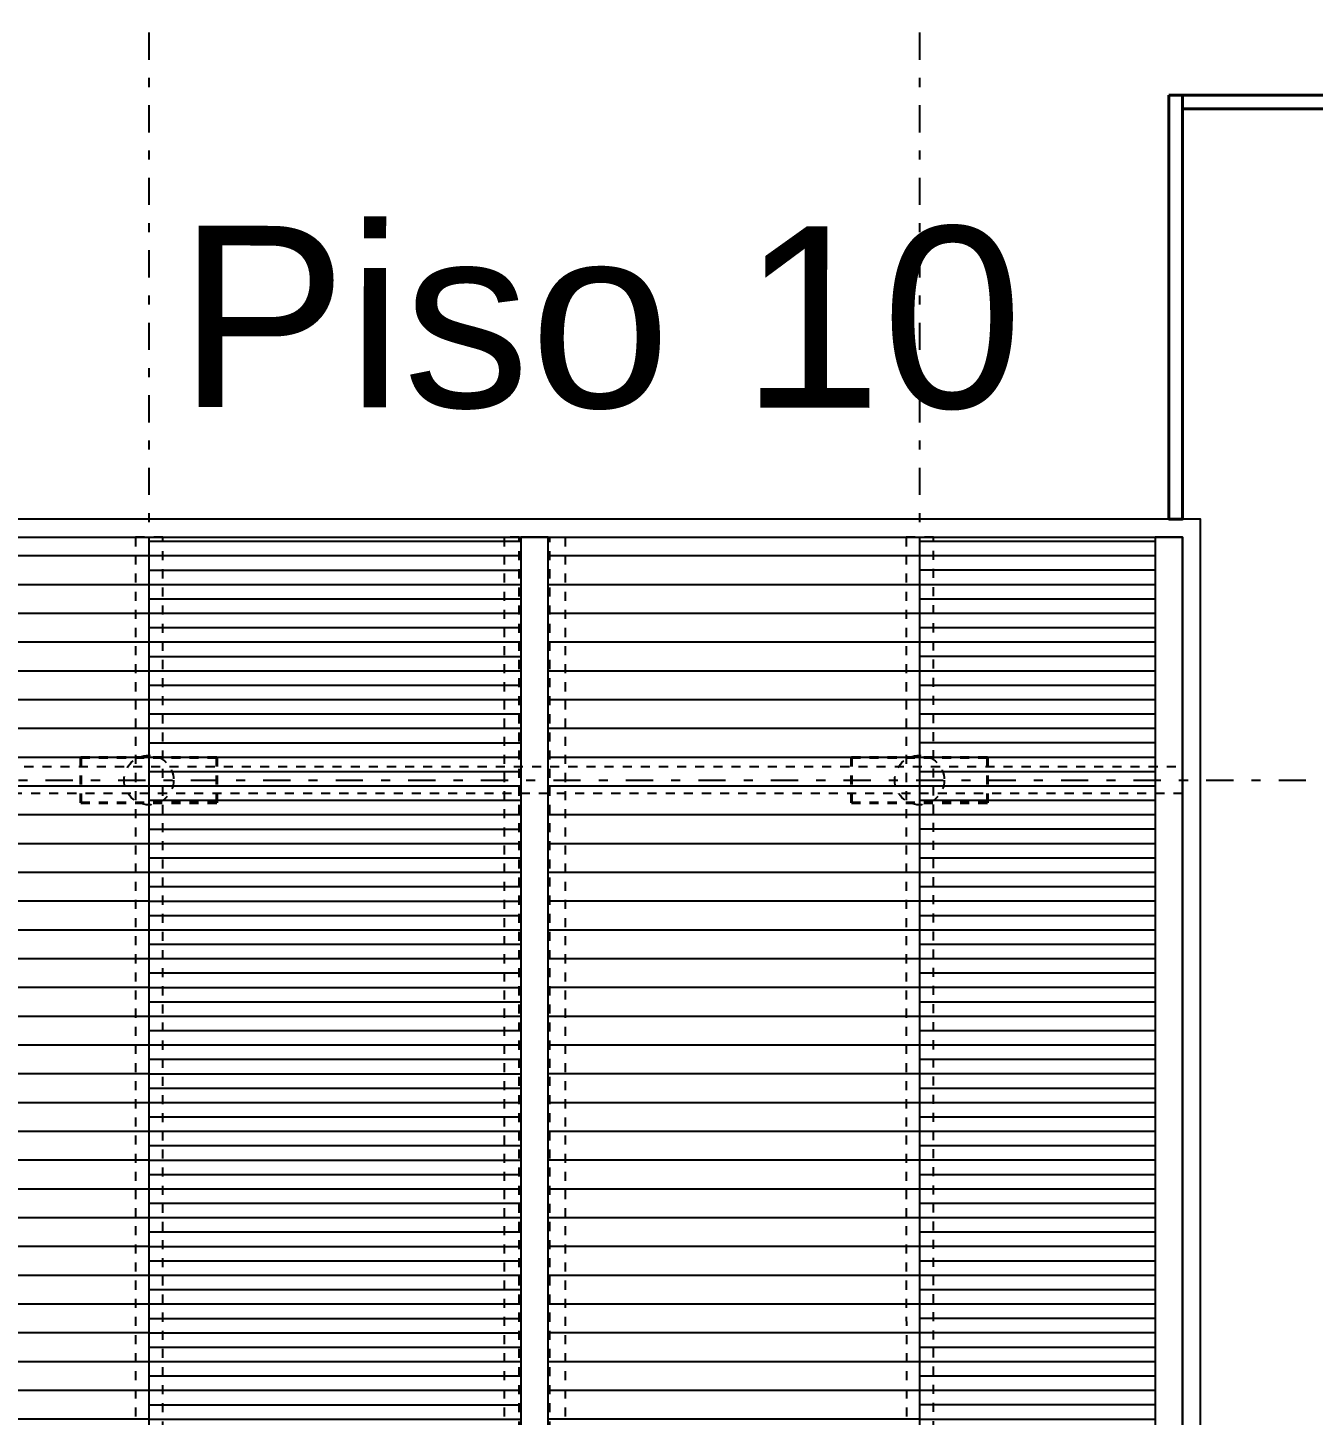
# Model space of a CAD drawing. Header units: millimetres. Extents: x 3781 to 4924, y 1639 to 1721.
# Drawn here: x 4886.32 to 4900.5, y 1669.2 to 1684.5 of the extents above; entities that cross this region are included whole.
import ezdxf

# ---------------------------------------------------------------- set-up
doc = ezdxf.new("R2010")
doc.units = ezdxf.units.MM
for name, pattern in [('CENTER', [0.7, 0.3, -0.2, 0, -0.2]), ('HIDDEN', [0.375, 0.25, -0.125]), ('HIDDEN2', [0.1875, 0.125, -0.0625])]:
    doc.linetypes.add(name, pattern=pattern)
doc.layers.get('Defpoints').update_dxf_attribs({"color": 255})
for name, color, linetype in [('CIELOS', 2, 'Continuous'), ('E-BORDE LOSA', 4, 'Continuous'), ('EJE-ESTRUCTURA', 1, 'CENTER'), ('JCA_PROYECCIONES', 1, 'HIDDEN2')]:
    doc.layers.add(name, color=color, linetype=linetype)
doc.layers.add('Estructura', color=6, linetype='Continuous', lineweight=40)
doc.layers.add('Muro', color=4, linetype='Continuous', lineweight=40)
doc.styles.get("Standard").update_dxf_attribs({"font": 'arial.ttf'})

# ---------------------------------------------------------------- blocks, each defined once
blk = doc.blocks.new('estruct terraza')
at = {"layer": 'EJE-ESTRUCTURA'}
for p, q in [((2522.5, -5855.354), (2522.5, -5914.914)), ((2531, -5855.354), (2531, -5914.914)), ((2513.363, -5885.999), (2544.533, -5885.999))]:
    blk.add_line(p, q, dxfattribs=at)
at = {"layer": 'Estructura', "color": 1, "linetype": 'HIDDEN2', "ltscale": 0.3}
for points in [[(2523.25, -5885.749), (2523.25, -5886.249), (2521.75, -5886.249), (2521.75, -5885.749)], [(2530.25, -5885.749), (2530.25, -5886.249), (2531.75, -5886.249), (2531.75, -5885.749)]]:
    blk.add_lwpolyline(points, close=True, dxfattribs=at)
blk = doc.blocks.new('estructura cubiertas')
at = {"layer": 'EJE-ESTRUCTURA'}
for p, q in [((2122.5, -5855.354), (2122.5, -5914.914)), ((2131, -5855.354), (2131, -5914.914)), ((2113.363, -5885.999), (2144.533, -5885.999))]:
    blk.add_line(p, q, dxfattribs=at)
at = {"layer": 'Estructura', "color": 1, "linetype": 'HIDDEN2', "ltscale": 0.3}
for points in [[(2123.25, -5885.749), (2123.25, -5886.249), (2121.75, -5886.249), (2121.75, -5885.749)], [(2130.25, -5885.749), (2130.25, -5886.249), (2131.75, -5886.249), (2131.75, -5885.749)]]:
    blk.add_lwpolyline(points, close=True, dxfattribs=at)

msp = doc.modelspace()

# ---------------------------------------------------------------- hatches: boundary and pattern name
at = {"layer": 'E-BORDE LOSA', "ltscale": 0.01}
h = msp.add_hatch(dxfattribs=at)
h.set_pattern_fill('ANSI31', color=251, scale=0.1, angle=135)
h.set_pattern_definition([(180, (2547.37564, 7637.20172), (-3e-17, -0.3175), [])])
h.paths.add_polyline_path([(4883.572, 1652.59), (4887.357, 1652.59), (4887.357, 1659.149), (4887.657, 1659.149), (4887.657, 1678.881), (4884.784, 1678.853), (4884.785, 1661.574), (4883.572, 1661.575)])
h = msp.add_hatch(dxfattribs=at)
h.set_pattern_fill('ANSI31', color=251, scale=0.05, angle=135)
h.set_pattern_definition([(180, (2558.3604, 7637.20101), (-1e-17, -0.15875), [])])
h.paths.add_polyline_path([(4887.658, 1658.827), (4891.762, 1658.827), (4891.762, 1678.881), (4887.658, 1678.881)])
h = msp.add_hatch(dxfattribs=at)
h.set_pattern_fill('ANSI31', color=251, scale=0.1, angle=135)
h.set_pattern_definition([(180, (2578.88986, 7637.20172), (-3e-17, -0.3175), [])])
h.paths.add_polyline_path([(4892.062, 1658.828), (4895.907, 1658.828), (4895.909, 1661.632), (4896.16, 1661.632), (4896.156, 1678.881), (4892.061, 1678.882)])
h = msp.add_hatch(dxfattribs=at)
h.set_pattern_fill('ANSI31', color=251, scale=0.05, angle=135)
h.set_pattern_definition([(180, (2565.1563, 7637.20172), (-1e-17, -0.15875), [])])
h.paths.add_polyline_path([(4896.158, 1661.631), (4900.252, 1661.631), (4900.252, 1668.303), (4898.758, 1668.303), (4898.758, 1678.881), (4896.158, 1678.881)])

# ---------------------------------------------------------------- linework, layer by layer
at = {"layer": 'CIELOS', "ltscale": 0.01}
for p, q in [((4887.657, 1678.881), (4887.659, 1658.827)), ((4896.157, 1678.881), (4896.16, 1661.632))]:
    msp.add_line(p, q, dxfattribs=at)
msp.add_lwpolyline([(4887.357, 1652.59), (4878.678, 1652.59), (4878.678, 1661.575), (4884.484, 1661.575), (4884.484, 1678.881), (4899.058, 1678.881), (4899.058, 1668.303), (4903.73, 1668.303), (4903.729, 1661.628), (4903.93, 1661.629), (4903.93, 1668.503), (4899.258, 1668.503), (4899.258, 1679.081), (4884.284, 1679.081), (4884.284, 1661.775), (4878.478, 1661.775), (4878.478, 1652.39), (4887.357, 1652.39), (4887.357, 1652.59)], dxfattribs=at)
for points in [[(4892.062, 1678.881), (4891.762, 1678.881), (4891.762, 1658.827), (4892.062, 1658.827)], [(4899.058, 1678.881), (4898.758, 1678.881), (4898.758, 1668.303), (4899.058, 1668.303)]]:
    msp.add_lwpolyline(points, close=True, dxfattribs=at)
at = {"layer": 'JCA_PROYECCIONES', "ltscale": 0.01}
for points in [[(4887.811, 1678.881), (4887.511, 1678.881), (4887.511, 1658.828), (4887.811, 1658.828)], [(4891.743, 1678.881), (4891.575, 1678.881), (4891.575, 1658.828), (4891.743, 1658.828)], [(4892.08, 1678.881), (4892.249, 1678.881), (4892.249, 1658.828), (4892.08, 1658.828)], [(4896.311, 1678.881), (4896.011, 1678.881), (4896.013, 1661.632), (4896.313, 1661.632)], [(4884.484, 1676.053), (4884.484, 1676.353), (4899.058, 1676.353), (4899.058, 1676.053)]]:
    msp.add_lwpolyline(points, close=True, dxfattribs=at)
for centre in [(4887.657, 1676.203), (4896.157, 1676.203)]:
    msp.add_circle(centre, 0.273, dxfattribs=at)
at = {"layer": 'Muro', "color": 1}
for points in [[(4898.907, 1683.757), (4898.908, 1679.081), (4899.058, 1679.081), (4899.057, 1683.757)], [(4899.058, 1683.757), (4903.579, 1683.757), (4903.579, 1683.607), (4899.058, 1683.607)]]:
    msp.add_lwpolyline(points, close=True, dxfattribs=at)

# ---------------------------------------------------------------- block references
at = {"layer": 'Defpoints'}
msp.add_blockref('estruct terraza', (2365.156, 7562.202), dxfattribs=at)
at = {"layer": 'Muro', "linetype": 'HIDDEN'}
msp.add_blockref('estructura cubiertas', (2765.156, 7562.202), dxfattribs=at)

# ---------------------------------------------------------------- texts
at = {"layer": 'Defpoints', "color": 3}
msp.add_text('Piso 10', height=2, rotation=359.9331, dxfattribs=at).set_placement((4887.977, 1680.318))

doc.saveas('drawing.dxf')
